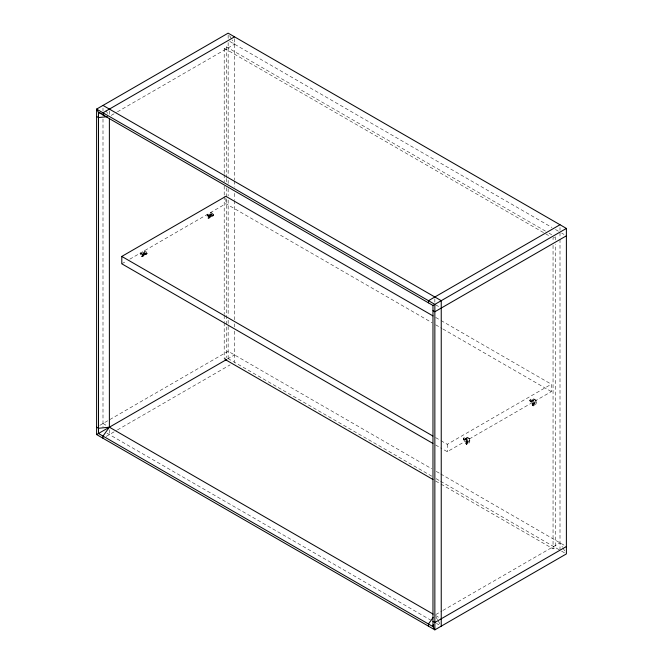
<?xml version="1.0" encoding="UTF-8"?>
<svg xmlns="http://www.w3.org/2000/svg" width="663" height="663" viewBox="0 0 663 663"><rect width="100%" height="100%" fill="white"/><g stroke="black" fill="none" stroke-linecap="round" stroke-linejoin="round"><path stroke-width="0.5" stroke-dasharray="3.31 2.49" d="M466.528 442.337L466.313 442.047A1.326 0.771 -60 0 1 467.216 440.721A1.326 0.771 -60 0 1 468.128 441.003L466.313 442.611A1.326 0.771 -60 0 0 467.216 442.892A1.326 0.771 -60 0 0 468.128 441.566L466.296 442.478M533.052 403.933L532.837 403.643A1.326 0.771 -60 0 1 533.74 402.317A1.326 0.771 -60 0 1 534.651 402.598L532.837 404.206A1.326 0.771 -60 0 0 533.74 404.488A1.326 0.771 -60 0 0 534.651 403.162L532.82 404.074M224.202 173.557L224.202 48.233L226.456 46.932L545.45 231.097M111.177 115.437L116.539 112.345M117.434 111.823L234.536 44.214L232.083 39.962M121.793 263.799L126.235 261.23M129.799 259.175L225.892 203.698L432.11 322.757M141.053 253.763L144.807 251.6L146.457 252.545A2.685 1.55 0 0 1 146.216 254.584A2.685 1.55 0 0 1 142.694 254.716L141.053 253.763L141.053 255.669A2.685 1.55 -60 0 0 142.926 256.482A2.685 1.55 -60 0 0 144.807 253.498L144.807 251.6M207.569 215.359L211.331 213.188L212.972 214.141A2.685 1.55 0 0 1 212.74 216.171A2.685 1.55 0 0 1 209.218 216.312L207.569 215.359L207.569 217.257A2.685 1.55 -60 0 0 209.45 218.077A2.685 1.55 -60 0 0 211.331 215.094L211.331 213.188M142.238 255.388L145.62 253.167L142.255 255.52A1.326 0.771 -60 0 0 143.167 255.802A1.326 0.771 -60 0 0 144.07 254.476L143.854 254.186M208.762 216.983L212.135 214.762L208.779 217.116A1.326 0.771 -60 0 0 209.682 217.398A1.326 0.771 -60 0 0 210.594 216.063L210.378 215.773M99.806 425.348L228.147 351.249L431.787 468.816M431.787 476.191L226.456 357.647L224.202 358.948L224.202 322.699M227.384 359.064L234.536 354.937M106.196 436.411L116.539 430.436M117.434 429.922L230.069 364.89M554.55 237.221L553.05 238.092L553.05 241.191M440.978 440.704L447.252 444.326L551.359 384.225L551.359 391.601L447.252 451.71L442.768 449.116M464.771 439.834L466.479 438.699A1.326 0.771 0 0 0 464.871 438.823A1.326 0.771 0 0 0 464.664 439.751L466.959 438.981A1.326 0.771 0 0 1 466.752 439.909A1.326 0.771 0 0 1 465.144 440.033L465.003 439.693M531.287 401.43L532.994 400.295A1.326 0.771 0 0 0 531.394 400.419A1.326 0.771 0 0 0 531.179 401.347L533.483 400.576A1.326 0.771 0 0 1 533.267 401.505A1.326 0.771 0 0 1 531.668 401.629L531.527 401.289M465.003 439.967L466.851 438.898M531.527 401.563L533.375 400.493M466.296 442.204L468.144 441.135M532.82 403.8L534.668 402.731M435.748 614.576L442.006 610.963M442.901 610.449L560.003 542.84L562.456 547.099M441.044 484.139L553.05 548.807L555.304 547.505L555.304 244.034M229.746 41.446L551.931 227.459M555.519 229.531L560.003 232.125L560.003 238.332M561.602 233.044L563.998 234.429M549.03 233.169L551.715 234.719M224.202 48.233L549.461 236.02M435.649 304.839L438.848 306.679M435.699 317.453L440.182 320.038M441.077 320.552L551.359 384.225M435.699 324.829L441.972 328.45M442.867 328.972L551.359 391.601M210.378 215.508L210.594 215.508A1.326 0.771 -60 0 0 209.682 215.226A1.326 0.771 -60 0 0 208.779 216.552L211.762 214.829A1.326 0.771 0 0 0 210.154 214.953A1.326 0.771 0 0 0 209.947 215.881L210.055 215.69M207.734 217.978L208.199 218.251M532.729 405.615L533.193 405.889M143.854 253.912L144.07 253.912A1.326 0.771 -60 0 0 143.167 253.631A1.326 0.771 -60 0 0 142.255 254.957L145.238 253.241A1.326 0.771 0 0 0 143.639 253.357A1.326 0.771 0 0 0 143.423 254.285L143.531 254.095M141.211 256.39L141.683 256.656M466.205 444.019L466.677 444.293M435.599 437.597L440.083 440.191M435.599 444.981L441.873 448.602M436.271 471.41L439.859 473.473M440.754 473.995L563.998 545.143M436.13 478.703L439.859 480.857M440.613 481.288L559.108 549.702M561.602 551.144L564.793 552.983M435.666 481.04L440.149 483.625M102.997 423.5L106.992 425.803M435.649 615.554L438.848 617.402M106.992 433.188L430.37 619.888M436.453 623.394L438.848 624.778M212.135 215.027L212.243 215.11A1.326 0.771 0 0 1 212.036 216.039A1.326 0.771 0 0 1 210.428 216.163L210.287 215.823M145.62 253.44L145.727 253.523A1.326 0.771 0 0 1 145.512 254.443A1.326 0.771 0 0 1 143.912 254.567L143.772 254.236M562.953 547.945L565.406 552.204M229.622 35.703L231.586 39.109M435.831 616.797L437.804 620.203M438.293 621.057L440.257 624.455M105.947 110.514L107.912 113.92M560.003 227.508L560.003 230.276M560.003 239.368L560.003 550.215M555.304 236.782L555.304 239.89M553.05 245.335L553.05 548.807M529.911 400.187L529.911 400.734M463.387 438.591L463.387 439.138M447.252 444.326L447.252 451.71M434.853 298.839L434.853 302.527M234.536 38.686L234.536 179.897M234.536 180.933L234.536 187.148M234.536 193.364L234.536 199.58M234.536 200.616L234.536 319.723M234.536 323.867L234.536 326.975M234.536 331.11L234.536 362.313M228.147 34.998L228.147 40.526M228.147 42.598L228.147 176.209M228.147 180.353L228.147 183.46M228.147 188.64L228.147 195.883M228.147 200.027L228.147 316.036M228.147 320.179L228.147 325.351M228.147 326.387L228.147 358.625M226.456 46.932L226.456 177.427M226.456 178.463L226.456 182.607M226.456 187.786L226.456 357.647M225.892 198.162L225.892 203.698M224.202 174.593L224.202 181.836M224.202 185.98L224.202 195.303M224.202 196.339L224.202 314.411M224.202 315.447L224.202 321.663M213.519 214.638L213.519 215.185M146.995 253.051L146.995 253.589M109.387 110.936L109.387 114.624M109.387 429.955L109.387 434.572M102.997 108.168L102.997 110.936M102.997 119L102.997 427.187M142.023 254.824L142.023 255.388A1.326 0.771 -60 0 0 142.926 255.669A1.326 0.771 -60 0 0 143.838 254.335L143.838 253.78A1.326 0.771 -60 0 0 142.926 253.498A1.326 0.771 -60 0 0 142.023 254.824M208.547 216.42L208.547 216.983A1.326 0.771 -60 0 0 209.45 217.257A1.326 0.771 -60 0 0 210.362 215.931L210.362 215.367A1.326 0.771 -60 0 0 209.45 215.094A1.326 0.771 -60 0 0 208.547 216.42M466.545 442.188L466.545 442.751A1.326 0.771 -60 0 0 467.456 443.025A1.326 0.771 -60 0 0 468.36 441.699L468.36 441.135A1.326 0.771 -60 0 0 467.456 440.862A1.326 0.771 -60 0 0 466.545 442.188M533.069 403.784L533.069 404.339A1.326 0.771 -60 0 0 533.972 404.621A1.326 0.771 -60 0 0 534.884 403.295L534.884 402.731A1.326 0.771 -60 0 0 533.972 402.449A1.326 0.771 -60 0 0 533.069 403.784M212.036 214.679L211.762 214.563A1.326 0.771 0 0 0 210.154 214.679A1.326 0.771 0 0 0 209.947 215.608L210.428 215.889A1.326 0.771 0 0 0 212.036 215.765A1.326 0.771 0 0 0 212.243 214.845L212.036 214.679M533.267 400.145L532.994 400.021A1.326 0.771 0 0 0 531.394 400.145A1.326 0.771 0 0 0 531.179 401.074L531.668 401.355A1.326 0.771 0 0 0 533.267 401.231A1.326 0.771 0 0 0 533.483 400.303L533.267 400.145M145.512 253.092L145.238 252.968A1.326 0.771 0 0 0 143.639 253.092A1.326 0.771 0 0 0 143.423 254.012L143.912 254.294A1.326 0.771 0 0 0 145.512 254.178A1.326 0.771 0 0 0 145.727 253.249L145.512 253.092M466.752 438.55L466.479 438.434A1.326 0.771 0 0 0 464.871 438.55A1.326 0.771 0 0 0 464.664 439.478L465.144 439.76A1.326 0.771 0 0 0 466.752 439.635A1.326 0.771 0 0 0 466.959 438.715L466.752 438.55M212.972 213.602L210.859 212.375L210.859 214.82A2.685 1.55 -60 0 1 208.978 217.804A2.685 1.55 -60 0 1 207.105 216.992L207.105 214.547L209.218 215.765A2.685 1.55 0 0 0 212.74 215.632A2.685 1.55 0 0 0 212.972 213.602M536.326 400.286L534.212 399.06A2.685 1.55 0 0 0 530.69 399.201A2.685 1.55 0 0 0 530.45 401.231L532.563 402.449L532.563 404.894A2.685 1.55 -60 0 0 534.444 405.706A2.685 1.55 -60 0 0 536.326 402.723L536.326 400.286M535.853 400.551L534.212 399.607A2.685 1.55 0 0 0 530.69 399.739A2.685 1.55 0 0 0 530.45 401.778L532.099 402.723L532.099 404.621A2.685 1.55 -60 0 0 533.972 405.433A2.685 1.55 -60 0 0 535.853 402.449L535.853 400.551M146.457 252.006L144.343 250.78L144.343 253.225A2.685 1.55 -60 0 1 142.462 256.208A2.685 1.55 -60 0 1 140.581 255.396L140.581 252.951L142.694 254.178A2.685 1.55 0 0 0 146.216 254.037A2.685 1.55 0 0 0 146.457 252.006M469.802 438.691L467.688 437.464A2.685 1.55 0 0 0 464.166 437.605A2.685 1.55 0 0 0 463.934 439.635L466.048 440.862L466.048 443.298A2.685 1.55 -60 0 0 467.921 444.111A2.685 1.55 -60 0 0 469.802 441.127L469.802 438.691M469.329 438.956L467.688 438.011A2.685 1.55 0 0 0 464.166 438.144A2.685 1.55 0 0 0 463.934 440.182L465.575 441.127L465.575 443.025A2.685 1.55 -60 0 0 467.456 443.845A2.685 1.55 -60 0 0 469.329 440.862L469.329 438.956"/><path stroke-width="0.99" d="M433.287 624.679L432.972 626.593L434.853 629.85L566.393 553.903L566.393 228.428L228.147 33.15L96.607 109.097L96.607 434.572L434.853 629.85L434.853 304.375L96.607 109.097L98.489 112.345L98.489 433.486L432.972 626.593L432.972 305.461L566.393 228.428M433.113 617.518L428.464 623.991L428.464 626.162M234.536 36.838L102.997 112.785L102.997 114.948L104.82 115.387M432.906 443.423L121.793 263.799L121.793 256.424L225.892 196.323L433.005 315.895M96.607 434.572L226.489 359.578M560.003 224.74L428.464 300.687L428.464 302.858M566.393 235.813L434.853 311.751L432.972 310.665M566.393 546.527L434.853 622.474L432.972 621.388M107.406 116.671L98.489 117.558L96.607 116.473M101.215 113.381L98.489 112.345L432.972 305.461M102.997 105.4L441.243 300.687L441.243 626.162M121.793 256.424L432.906 436.047M225.097 359.47L432.98 479.49M433.055 614.062L109.387 427.187L98.489 428.273L96.607 427.187M109.387 118.544L109.387 427.187L102.997 436.088L102.997 438.26"/></g></svg>
